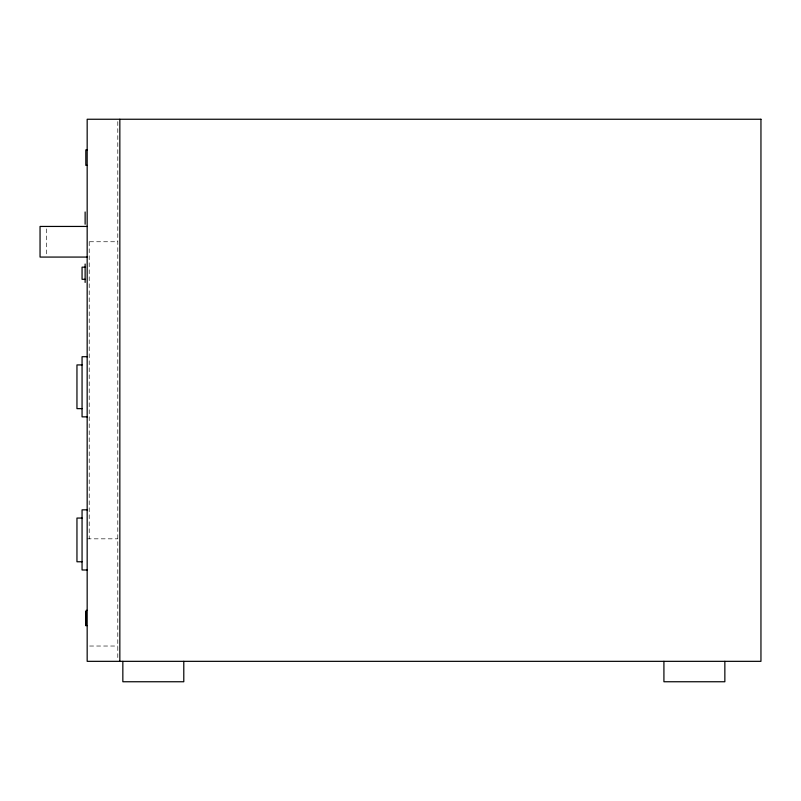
<?xml version="1.0" encoding="UTF-8"?>
<svg xmlns="http://www.w3.org/2000/svg" width="801" height="801" viewBox="0 0 801 801"><rect width="100%" height="100%" fill="white"/><g stroke="black" fill="none" stroke-linecap="round" stroke-linejoin="round"><path stroke-width="0.6" stroke-dasharray="4 3" d="M89.622 241.752L117.797 241.752M87.169 538.833L117.797 538.833M89.622 646.027L117.797 646.027M117.797 121.602L117.797 660.154M89.211 241.752L89.211 538.833M46.338 228.886L46.338 255.839"/><path stroke-width="1.2" d="M87.169 149.877L85.817 149.877L85.817 165.366L87.169 165.366M87.169 226.443L40.05 226.443L40.05 257.071L87.169 257.071M85.126 267.164L82.062 267.164L82.062 279.299L85.126 279.299M87.169 356.705L82.062 356.705L82.062 416.86L87.169 416.86M82.062 364.926L76.956 364.926L76.956 408.64L82.062 408.64M87.169 509.837L82.062 509.837L82.062 569.992L87.169 569.992M82.062 518.057L76.956 518.057L76.956 561.771L82.062 561.771M87.169 610.362L86.148 610.362L86.148 625.601L87.169 625.601M724.855 661.336L724.855 681.751L663.919 681.751L663.919 661.336M183.789 661.336L183.789 681.751L122.843 681.751L122.843 661.336M119.84 119.249L119.84 661.336M85.637 611.594L85.637 625.661M85.126 211.975L85.126 224.23M85.126 264.03L85.126 282.433M760.95 119.249L87.169 119.249L87.169 661.336L760.95 661.336L760.95 119.249"/></g></svg>
